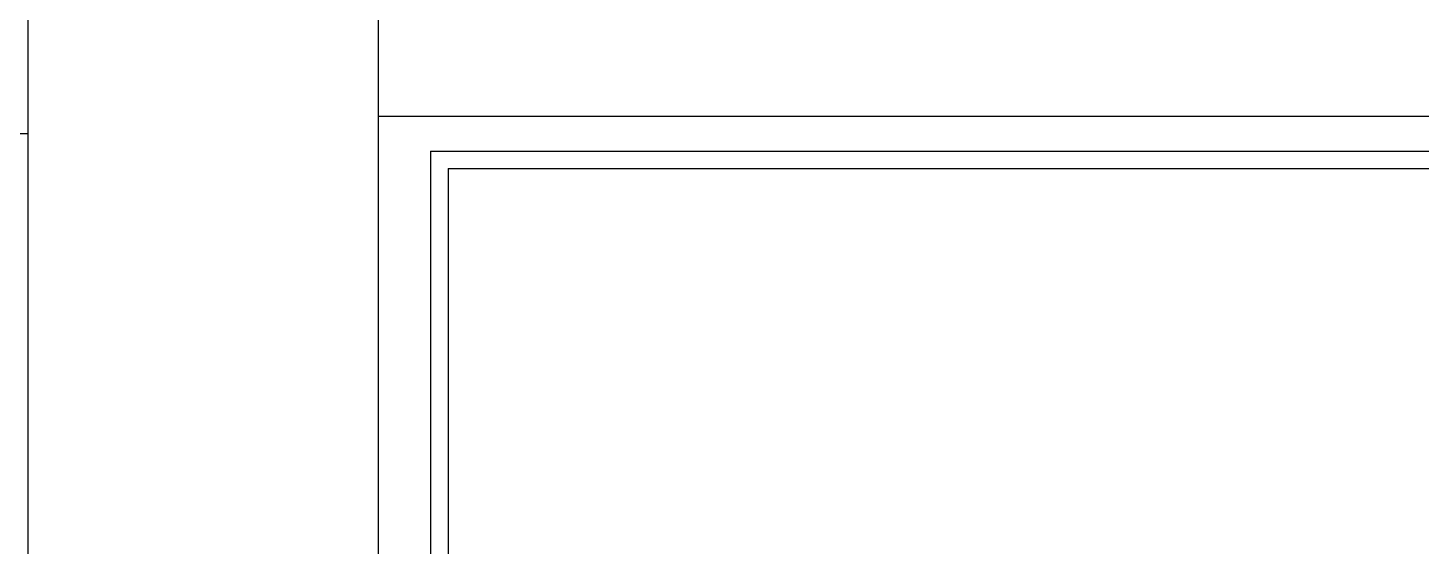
# Model space of a CAD drawing. Header units: millimetres. Extents: x -33000 to 294000, y 0 to 42408.
# Drawn here: x 193826 to 194622, y 18444 to 18740 of the extents above; entities that cross this region are included whole.
import ezdxf

# ---------------------------------------------------------------- set-up
doc = ezdxf.new("R2010")
doc.units = ezdxf.units.MM
doc.header["$LTSCALE"] = 50
doc.layers.add('arch', color=8, linetype='Continuous')

msp = doc.modelspace()

# ---------------------------------------------------------------- linework, layer by layer
at = {"layer": 'arch'}
for p, q in [((193826.21, 18809.6), (193826.21, 16049.6)), ((194026.21, 18809.6), (194026.21, 16249.6)), ((194026.21, 18689.6), (196796.21, 18689.6)), ((193126.21, 18679.6), (193826.21, 18679.6)), ((194056.21, 18669.6), (196776.21, 18669.6)), ((194056.21, 18669.6), (194056.21, 16279.6)), ((194066.21, 18659.6), (194066.21, 16289.6)), ((194066.21, 18659.6), (196766.21, 18659.6))]:
    msp.add_line(p, q, dxfattribs=at)

doc.saveas('drawing.dxf')
